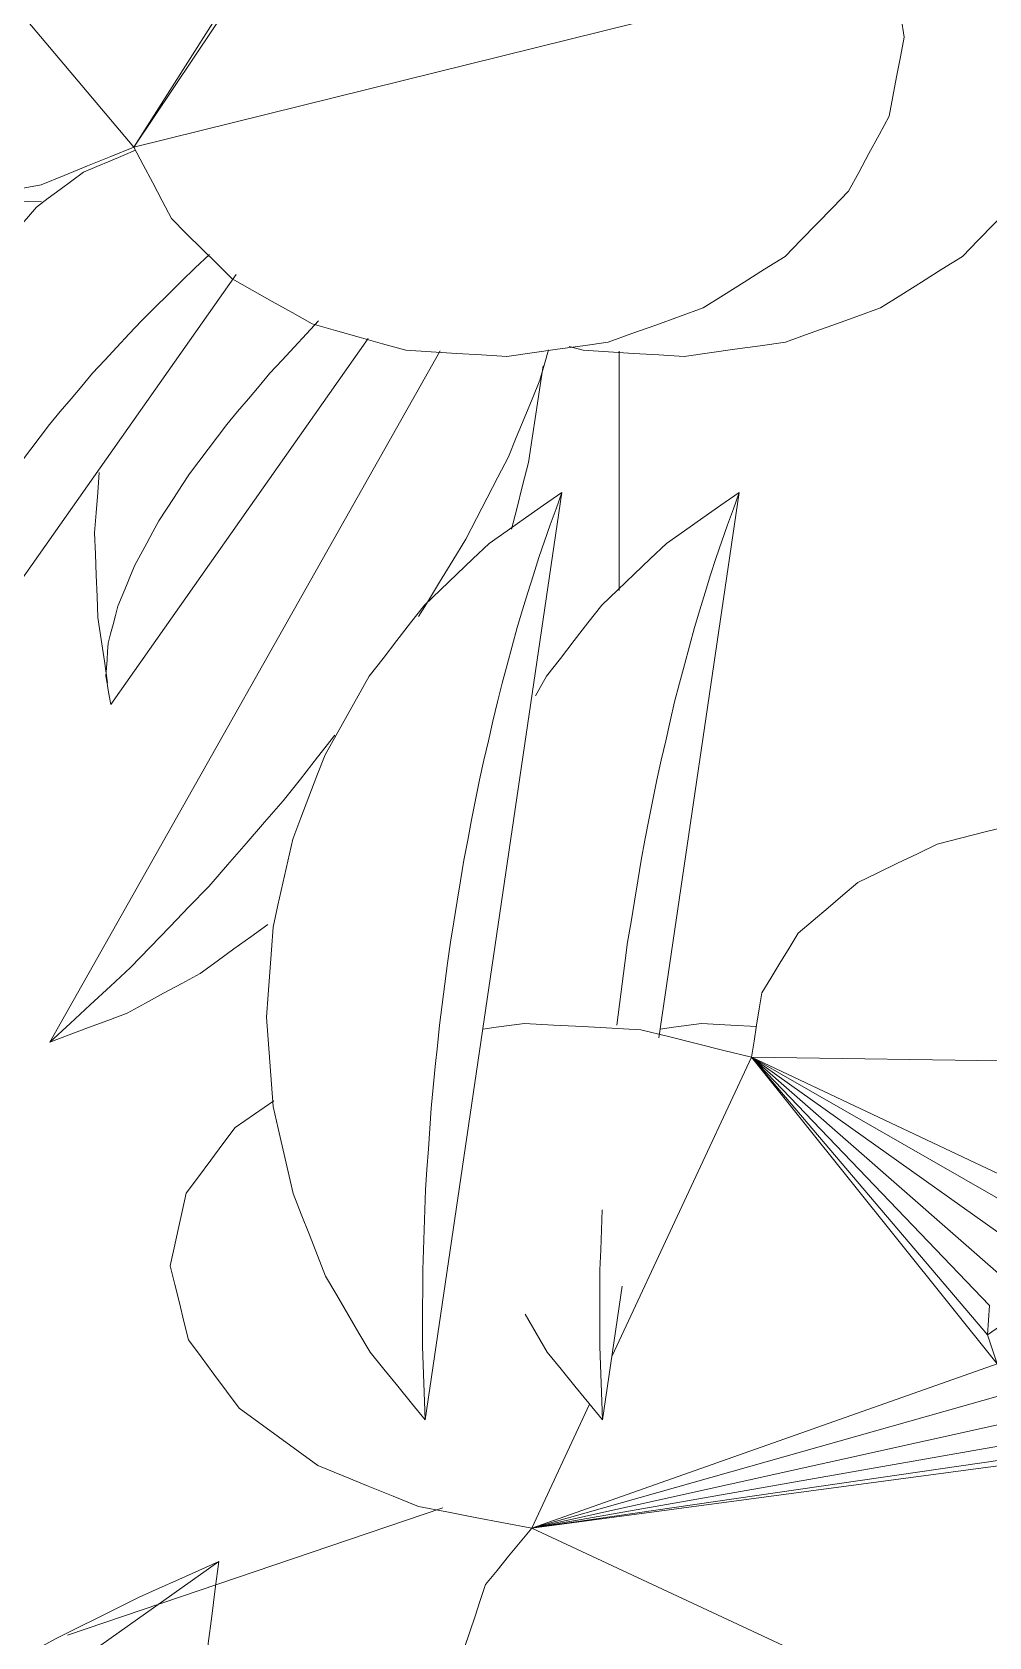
# Model space of a CAD drawing. Header units: metres. Extents: x 10.2 to 20.8, y -0.2 to 6.6.
# Drawn here: x 14.6871 to 14.7326, y 1.784 to 1.8603 of the extents above; entities that cross this region are included whole.
import ezdxf

# ---------------------------------------------------------------- set-up
doc = ezdxf.new("R2010")
doc.units = ezdxf.units.M
for name, color, linetype, lineweight in [('Importações nas famílias', 250, 'Continuous', 5), ('Pilares estruturais', 7, 'Continuous', 5), ('Vegetação', 7, 'Continuous', 5)]:
    doc.layers.add(name, color=color, linetype=linetype, lineweight=lineweight)

# ---------------------------------------------------------------- blocks, each defined once
blk = doc.blocks.new('Planta_pergolado_12200 - plantas pergolado_skp_Component_12-V2729-Corte 3')
at = {"layer": 'Importações nas famílias'}
blk.add_line((14.85772, 0.529997), (14.864207, 0.574067), dxfattribs=at)
at = {"layer": 'Importações nas famílias', "flags": 128}
for points in [[(14.864207, 0.574067), (14.863343, 0.573461), (14.862478, 0.572856), (14.861614, 0.57225), (14.86075, 0.571645)], [(14.863111, 0.570979), (14.863385, 0.571751), (14.863659, 0.572523), (14.863933, 0.573295), (14.864207, 0.574067)], [(14.86075, 0.571645), (14.859981, 0.570912), (14.859213, 0.570179), (14.858444, 0.569446), (14.857676, 0.568713)], [(14.862086, 0.56765), (14.862342, 0.568482), (14.862598, 0.569314), (14.862854, 0.570147), (14.863111, 0.570979)], [(14.857676, 0.568713), (14.857021, 0.56787), (14.856366, 0.567027), (14.855712, 0.566184), (14.855057, 0.565341)], [(14.861143, 0.564117), (14.861379, 0.565), (14.861614, 0.565883), (14.86185, 0.566767), (14.862086, 0.56765)], [(14.855057, 0.565341), (14.854531, 0.564407), (14.854006, 0.563474), (14.85348, 0.56254), (14.852955, 0.561606)], [(14.860294, 0.560419), (14.860506, 0.561343), (14.860719, 0.562268), (14.860931, 0.563192), (14.861143, 0.564117)], [(14.852955, 0.561606), (14.85257, 0.560604), (14.852186, 0.559602), (14.851802, 0.5586), (14.851418, 0.557598)], [(14.859547, 0.556597), (14.859734, 0.557552), (14.85992, 0.558508), (14.860107, 0.559463), (14.860294, 0.560419)], [(14.851418, 0.557598), (14.851184, 0.55655), (14.850951, 0.555503), (14.850717, 0.554456), (14.850483, 0.553409)], [(14.858911, 0.552694), (14.85907, 0.55367), (14.859229, 0.554645), (14.859388, 0.555621), (14.859547, 0.556597)], [(14.850483, 0.553409), (14.850406, 0.552341), (14.850328, 0.551273), (14.85025, 0.550205), (14.850173, 0.549138)], [(14.858392, 0.548753), (14.858522, 0.549738), (14.858651, 0.550723), (14.858781, 0.551709), (14.858911, 0.552694)], [(14.850173, 0.549138), (14.850253, 0.548075), (14.850333, 0.547011), (14.850413, 0.545948), (14.850493, 0.544885)], [(14.857997, 0.544817), (14.858096, 0.545801), (14.858195, 0.546785), (14.858293, 0.547769), (14.858392, 0.548753)], [(14.850493, 0.544885), (14.850729, 0.543851), (14.850965, 0.542818), (14.851201, 0.541784), (14.851437, 0.54075)], [(14.85773, 0.540931), (14.857797, 0.541903), (14.857864, 0.542874), (14.857931, 0.543846), (14.857997, 0.544817)], [(14.851437, 0.54075), (14.851824, 0.53977), (14.85221, 0.53879), (14.852596, 0.537811), (14.852983, 0.536831)], [(14.857595, 0.537138), (14.857629, 0.538087), (14.857663, 0.539035), (14.857696, 0.539983), (14.85773, 0.540931)], [(14.852983, 0.536831), (14.853511, 0.535928), (14.854038, 0.535024), (14.854566, 0.534121), (14.855094, 0.533218)], [(14.857591, 0.53348), (14.857592, 0.534395), (14.857593, 0.535309), (14.857594, 0.536224), (14.857595, 0.537138)], [(14.855094, 0.533218), (14.85575, 0.532413), (14.856407, 0.531608), (14.857063, 0.530802), (14.85772, 0.529997)], [(14.85772, 0.529997), (14.857688, 0.530868), (14.857656, 0.531739), (14.857623, 0.532609), (14.857591, 0.53348)]]:
    blk.add_lwpolyline(points, dxfattribs=at)
blk = doc.blocks.new('Planta_pergolado_12200 - plantas pergolado_skp_Component_12-V2736-Corte 3')
at = {"layer": 'Importações nas famílias'}
for p, q in [((14.752685, 0.61727), (14.753376, 0.6179)), ((14.740256, 0.596526), (14.75464, 0.61696))]:
    blk.add_line(p, q, dxfattribs=at)
at = {"layer": 'Importações nas famílias', "flags": 128}
for points in [[(14.74986, 0.622863), (14.749269, 0.622613), (14.748643, 0.622348), (14.748017, 0.622084), (14.747391, 0.621819)], [(14.747391, 0.621819), (14.746831, 0.621405), (14.746272, 0.620991), (14.745712, 0.620576), (14.745152, 0.620162)], [(14.745152, 0.620162), (14.744672, 0.619607), (14.744192, 0.619053), (14.743711, 0.618499), (14.743231, 0.617944)], [(14.743231, 0.617944), (14.742841, 0.617262), (14.742452, 0.616581), (14.742062, 0.615899), (14.741672, 0.615218)], [(14.750134, 0.614753), (14.750772, 0.615382), (14.75141, 0.616011), (14.752047, 0.616641), (14.752685, 0.61727)], [(14.741672, 0.615218), (14.741382, 0.614425), (14.741092, 0.613632), (14.740802, 0.61284), (14.740512, 0.612047)], [(14.747819, 0.612264), (14.748398, 0.612887), (14.748976, 0.613509), (14.749555, 0.614131), (14.750134, 0.614753)], [(14.740512, 0.612047), (14.740329, 0.611162), (14.740146, 0.610277), (14.739962, 0.609391), (14.739779, 0.608506)], [(14.745767, 0.609833), (14.74628, 0.610441), (14.746793, 0.611049), (14.747306, 0.611657), (14.747819, 0.612264)], [(14.744001, 0.607486), (14.744442, 0.608073), (14.744884, 0.60866), (14.745325, 0.609246), (14.745767, 0.609833)], [(14.739779, 0.608506), (14.739706, 0.607549), (14.739634, 0.606592), (14.739561, 0.605635), (14.739489, 0.604678)], [(14.74254, 0.605249), (14.742905, 0.605808), (14.74327, 0.606367), (14.743636, 0.606927), (14.744001, 0.607486)], [(14.739489, 0.604678), (14.739529, 0.603672), (14.739569, 0.602666), (14.739609, 0.60166), (14.739649, 0.600653)], [(14.741401, 0.603147), (14.741686, 0.603672), (14.74197, 0.604198), (14.742255, 0.604723), (14.74254, 0.605249)], [(14.740596, 0.601202), (14.740797, 0.601688), (14.740998, 0.602174), (14.7412, 0.602661), (14.741401, 0.603147)], [(14.740134, 0.599438), (14.740249, 0.599879), (14.740365, 0.60032), (14.74048, 0.600761), (14.740596, 0.601202)], [(14.739649, 0.600653), (14.739801, 0.599621), (14.739953, 0.598589), (14.740104, 0.597558)], [(14.74002, 0.597874), (14.740049, 0.598265), (14.740077, 0.598656), (14.740105, 0.599047), (14.740134, 0.599438)], [(14.740256, 0.596526), (14.740197, 0.596863), (14.740138, 0.5972), (14.740079, 0.597537), (14.74002, 0.597874)]]:
    blk.add_lwpolyline(points, dxfattribs=at)
blk = doc.blocks.new('Planta_pergolado_12200 - plantas pergolado_skp_Component_17-V3336-Corte 3')
at = {"layer": 'Importações nas famílias'}
for p, q in [((14.672211, 1.878174), (14.691937, 1.854814)), ((14.691937, 1.854814), (14.701014, 1.869116)), ((14.701407, 1.868985), (14.691937, 1.854814)), ((14.691937, 1.854814), (14.727977, 1.863737))]:
    blk.add_line(p, q, dxfattribs=at)
at = {"layer": 'Importações nas famílias', "flags": 128}
for points in [[(14.727977, 1.863737), (14.728116, 1.862811), (14.728254, 1.861884), (14.728393, 1.860958), (14.728532, 1.860031)], [(14.728532, 1.860031), (14.728354, 1.859092), (14.728176, 1.858153), (14.727998, 1.857213), (14.727821, 1.856274)], [(14.727821, 1.856274), (14.727339, 1.855386), (14.726856, 1.854498), (14.726374, 1.85361), (14.725892, 1.852721)], [(14.691937, 1.854814), (14.690835, 1.854365), (14.689732, 1.853915), (14.688629, 1.853466), (14.687527, 1.853016)], [(14.69372, 1.851413), (14.693274, 1.852263), (14.692829, 1.853114), (14.692383, 1.853964), (14.691937, 1.854814)], [(14.687527, 1.853016), (14.686331, 1.852796), (14.685136, 1.852576), (14.68394, 1.852356), (14.682745, 1.852136)], [(14.725892, 1.852721), (14.725139, 1.851945), (14.724385, 1.851168), (14.723631, 1.850392), (14.722878, 1.849615)], [(14.696609, 1.848547), (14.695887, 1.849263), (14.695165, 1.84998), (14.694442, 1.850696), (14.69372, 1.851413)], [(14.722878, 1.849615), (14.721904, 1.849003), (14.72093, 1.848392), (14.719957, 1.84778), (14.718983, 1.847168)], [(14.700408, 1.846412), (14.699459, 1.846946), (14.698509, 1.847479), (14.697559, 1.848013), (14.696609, 1.848547)], [(14.718983, 1.847168), (14.717855, 1.846762), (14.716728, 1.846356), (14.7156, 1.845951), (14.714473, 1.845545)], [(14.704858, 1.845154), (14.703745, 1.845469), (14.702633, 1.845783), (14.701521, 1.846098), (14.700408, 1.846412)], [(14.714473, 1.845545), (14.713268, 1.845373), (14.712064, 1.845202), (14.71086, 1.84503), (14.709655, 1.844858)], [(14.709655, 1.844858), (14.708456, 1.844932), (14.707256, 1.845006), (14.706057, 1.84508), (14.704858, 1.845154)]]:
    blk.add_lwpolyline(points, dxfattribs=at)
blk = doc.blocks.new('Planta_pergolado_12200 - plantas pergolado_skp_Component_16-V3337-Corte 3')
for name, p in [('Planta_pergolado_12200 - plantas pergolado_skp_Component_17-V3336-Corte 3', (0, 0)), ('Planta_pergolado_12200 - plantas pergolado_skp_Component_12-V2736-Corte 3', (-0.057844, 1.2318)), ('Planta_pergolado_12200 - plantas pergolado_skp_Component_12-V2729-Corte 3', (-0.151938, 1.264334))]:
    blk.add_blockref(name, p)
blk = doc.blocks.new('Planta_pergolado_12200 - plantas pergolado_skp_Component_12-V3344-Corte 3')
at = {"layer": 'Importações nas famílias'}
for p, q in [((14.716877, 1.812482), (14.720692, 1.8384)), ((14.711542, 1.829675), (14.711017, 1.828741)), ((14.714205, 1.794331), (14.715141, 1.800691))]:
    blk.add_line(p, q, dxfattribs=at)
at = {"layer": 'Importações nas famílias', "flags": 128}
for points in [[(14.720692, 1.8384), (14.719828, 1.837795), (14.718964, 1.83719), (14.718099, 1.836584), (14.717235, 1.835979)], [(14.719596, 1.835313), (14.71987, 1.836085), (14.720144, 1.836857), (14.720418, 1.837628), (14.720692, 1.8384)], [(14.717235, 1.835979), (14.716467, 1.835246), (14.715698, 1.834513), (14.71493, 1.83378), (14.714161, 1.833047)], [(14.718571, 1.831984), (14.718827, 1.832816), (14.719083, 1.833648), (14.71934, 1.83448), (14.719596, 1.835313)], [(14.714161, 1.833047), (14.713506, 1.832204), (14.712852, 1.831361), (14.712197, 1.830518), (14.711542, 1.829675)], [(14.717628, 1.828451), (14.717864, 1.829334), (14.7181, 1.830217), (14.718335, 1.8311), (14.718571, 1.831984)], [(14.716779, 1.824753), (14.716991, 1.825677), (14.717204, 1.826602), (14.717416, 1.827526), (14.717628, 1.828451)], [(14.716032, 1.820931), (14.716219, 1.821886), (14.716406, 1.822842), (14.716592, 1.823797), (14.716779, 1.824753)], [(14.715396, 1.817028), (14.715555, 1.818003), (14.715714, 1.818979), (14.715873, 1.819955), (14.716032, 1.820931)], [(14.714877, 1.813086), (14.715007, 1.814072), (14.715137, 1.815057), (14.715266, 1.816042), (14.715396, 1.817028)], [(14.71408, 1.801472), (14.714114, 1.80242), (14.714148, 1.803369), (14.714182, 1.804317)], [(14.714076, 1.797814), (14.714077, 1.798728), (14.714078, 1.799643), (14.714079, 1.800558), (14.71408, 1.801472)], [(14.710523, 1.799358), (14.711051, 1.798455), (14.711579, 1.797552)], [(14.711579, 1.797552), (14.712235, 1.796747), (14.712892, 1.795941), (14.713549, 1.795136), (14.714205, 1.794331)], [(14.714205, 1.794331), (14.714173, 1.795202), (14.714141, 1.796072), (14.714109, 1.796943), (14.714076, 1.797814)]]:
    blk.add_lwpolyline(points, dxfattribs=at)
blk = doc.blocks.new('Planta_pergolado_12200 - plantas pergolado_skp_Component_12-V2864-Corte 3')
at = {"layer": 'Importações nas famílias'}
blk.add_line((14.965252, 1.351571), (14.977488, 1.368955), dxfattribs=at)
at = {"layer": 'Importações nas famílias', "flags": 128}
for points in [[(14.972815, 1.36731), (14.973393, 1.367932), (14.973972, 1.368554), (14.974551, 1.369176), (14.975129, 1.369798)], [(14.970763, 1.364879), (14.971276, 1.365487), (14.971789, 1.366094), (14.972302, 1.366702), (14.972815, 1.36731)], [(14.968997, 1.362532), (14.969438, 1.363118), (14.96988, 1.363705), (14.970321, 1.364292), (14.970763, 1.364879)], [(14.964702, 1.362595), (14.96463, 1.361638), (14.964557, 1.360681), (14.964485, 1.359724)], [(14.967536, 1.360294), (14.967901, 1.360854), (14.968266, 1.361413), (14.968632, 1.361972), (14.968997, 1.362532)], [(14.964485, 1.359724), (14.964525, 1.358718), (14.964565, 1.357711), (14.964605, 1.356705), (14.964645, 1.355699)], [(14.966397, 1.358192), (14.966681, 1.358718), (14.966966, 1.359243), (14.967251, 1.359769), (14.967536, 1.360294)], [(14.965592, 1.356248), (14.965793, 1.356734), (14.965994, 1.35722), (14.966195, 1.357706), (14.966397, 1.358192)], [(14.96513, 1.354484), (14.965245, 1.354925), (14.965361, 1.355366), (14.965476, 1.355807), (14.965592, 1.356248)], [(14.964645, 1.355699), (14.964797, 1.354667), (14.964949, 1.353635), (14.9651, 1.352603)], [(14.965016, 1.352919), (14.965044, 1.35331), (14.965073, 1.353701), (14.965101, 1.354093), (14.96513, 1.354484)], [(14.965252, 1.351571), (14.965193, 1.351908), (14.965134, 1.352245), (14.965075, 1.352582), (14.965016, 1.352919)]]:
    blk.add_lwpolyline(points, dxfattribs=at)
blk = doc.blocks.new('Planta_pergolado_12200 - plantas pergolado_skp_Component_17-V3345-Corte 3')
at = {"layer": 'Importações nas famílias'}
for p, q in [((14.687547, 1.85221), (14.68634, 1.852235)), ((14.713281, 1.845154), (14.712623, 1.84534))]:
    blk.add_line(p, q, dxfattribs=at)
at = {"layer": 'Importações nas famílias', "flags": 128}
for points in [[(14.734316, 1.852721), (14.733562, 1.851945), (14.732808, 1.851168), (14.732055, 1.850392), (14.731301, 1.849615)], [(14.731301, 1.849615), (14.730328, 1.849003), (14.729354, 1.848392), (14.72838, 1.84778), (14.727406, 1.847168)], [(14.727406, 1.847168), (14.726279, 1.846762), (14.725151, 1.846356), (14.724024, 1.845951), (14.722896, 1.845545)], [(14.722896, 1.845545), (14.721692, 1.845373), (14.720487, 1.845202), (14.719283, 1.84503), (14.718079, 1.844858)], [(14.718079, 1.844858), (14.716879, 1.844932), (14.71568, 1.845006), (14.714481, 1.84508), (14.713281, 1.845154)]]:
    blk.add_lwpolyline(points, dxfattribs=at)
blk = doc.blocks.new('Planta_pergolado_12200 - plantas pergolado_skp_Component_16-V3346-Corte 3')
for name, p in [('Planta_pergolado_12200 - plantas pergolado_skp_Component_17-V3345-Corte 3', (0, 0)), ('Planta_pergolado_12200 - plantas pergolado_skp_Component_12-V2864-Corte 3', (-0.274416, 0.476755)), ('Planta_pergolado_12200 - plantas pergolado_skp_Component_12-V3344-Corte 3', (0, 0))]:
    blk.add_blockref(name, p)
blk = doc.blocks.new('Planta_pergolado_12200 - plantas pergolado_skp_-V3374-Corte 3')
for name in ['Planta_pergolado_12200 - plantas pergolado_skp_Component_16-V3337-Corte 3', 'Planta_pergolado_12200 - plantas pergolado_skp_Component_16-V3346-Corte 3']:
    blk.add_blockref(name, (0, 0))
blk = doc.blocks.new('Planta_pergolado_12200 - plantas pergolado_skp_-V3437-Corte 3')
blk.add_blockref('Planta_pergolado_12200 - plantas pergolado_skp_-V3374-Corte 3', (0, 0))
blk = doc.blocks.new('Planta_pergolado_12200 - plantas pergolado_skp_Component_17-V3773-Corte 3')
at = {"layer": 'Importações nas famílias'}
for p, q in [((14.714653, 1.797373), (14.721279, 1.811565)), ((14.732596, 1.799765), (14.721279, 1.811565)), ((14.721279, 1.811565), (14.733266, 1.801069)), ((14.721279, 1.811565), (14.734453, 1.802201)), ((14.73249, 1.798377), (14.721279, 1.811565)), ((14.721279, 1.811565), (14.732954, 1.797)), ((14.758513, 1.811042), (14.721279, 1.811565)), ((14.738027, 1.803656), (14.721279, 1.811565)), ((14.736077, 1.803083), (14.721279, 1.811565)), ((14.740367, 1.803867), (14.73249, 1.798377)), ((14.732596, 1.799765), (14.73249, 1.798377)), ((14.73249, 1.798377), (14.732954, 1.797)), ((14.732954, 1.797), (14.710835, 1.789194)), ((14.733957, 1.795728), (14.710835, 1.789194)), ((14.710835, 1.789194), (14.713587, 1.795089)), ((14.73543, 1.794648), (14.710835, 1.789194)), ((14.737273, 1.793832), (14.710835, 1.789194)), ((14.739361, 1.793338), (14.710835, 1.789194)), ((14.741111, 1.793226), (14.710835, 1.789194)), ((14.710835, 1.789194), (14.741613, 1.774844))]:
    blk.add_line(p, q, dxfattribs=at)
at = {"layer": 'Importações nas famílias', "flags": 128}
for points in [[(14.730105, 1.821694), (14.731213, 1.821974), (14.732322, 1.822254), (14.73343, 1.822534), (14.734539, 1.822814)], [(14.726338, 1.819865), (14.727279, 1.820322), (14.728221, 1.82078), (14.729163, 1.821237), (14.730105, 1.821694)], [(14.723495, 1.817453), (14.724205, 1.818056), (14.724916, 1.818659), (14.725627, 1.819262), (14.726338, 1.819865)], [(14.721769, 1.814623), (14.722201, 1.81533), (14.722632, 1.816038), (14.723063, 1.816746), (14.723495, 1.817453)], [(14.721279, 1.811565), (14.721402, 1.81233), (14.721524, 1.813094), (14.721647, 1.813858), (14.721769, 1.814623)], [(14.708516, 1.812904), (14.709149, 1.81299), (14.710488, 1.813172)], [(14.710488, 1.813172), (14.711874, 1.813097), (14.713259, 1.813021), (14.714644, 1.812946), (14.716029, 1.81287)], [(14.716029, 1.81287), (14.717342, 1.812544), (14.718654, 1.812218), (14.719967, 1.811892), (14.721279, 1.811565)], [(14.69674, 1.808234), (14.697659, 1.808863), (14.698577, 1.809492)], [(14.694425, 1.80511), (14.695004, 1.805891), (14.695583, 1.806672), (14.696162, 1.807453), (14.69674, 1.808234)], [(14.693665, 1.801647), (14.693855, 1.802512), (14.694045, 1.803378), (14.694235, 1.804244), (14.694425, 1.80511)], [(14.694526, 1.798139), (14.69431, 1.799016), (14.694095, 1.799893), (14.69388, 1.80077), (14.693665, 1.801647)], [(14.696933, 1.794886), (14.696331, 1.795699), (14.695729, 1.796512), (14.695127, 1.797326), (14.694526, 1.798139)], [(14.700682, 1.792167), (14.699745, 1.792847), (14.698807, 1.793527), (14.69787, 1.794207), (14.696933, 1.794886)], [(14.705452, 1.790214), (14.704259, 1.790703), (14.703067, 1.791191), (14.701874, 1.791679), (14.700682, 1.792167)], [(14.710835, 1.789194), (14.709489, 1.789449), (14.708143, 1.789704), (14.706797, 1.789959), (14.705452, 1.790214)], [(14.708644, 1.786509), (14.709191, 1.78718), (14.709739, 1.787852), (14.710287, 1.788523), (14.710835, 1.789194)], [(14.707651, 1.783518), (14.707899, 1.784266), (14.708147, 1.785013), (14.708395, 1.785761), (14.708644, 1.786509)]]:
    blk.add_lwpolyline(points, dxfattribs=at)
blk = doc.blocks.new('Planta_pergolado_12200 - plantas pergolado_skp_Component_16-V3774-Corte 3')
blk.add_blockref('Planta_pergolado_12200 - plantas pergolado_skp_Component_17-V3773-Corte 3', (0, 0))
blk = doc.blocks.new('Planta_pergolado_12200 - plantas pergolado_skp_Component_17-V3810-Corte 3')
at = {"layer": 'Importações nas famílias'}
for p, q in [((14.75609, 1.821721), (14.757145, 1.821432)), ((14.759701, 1.811144), (14.758483, 1.811161)), ((14.78431, 1.808744), (14.785263, 1.808323)), ((14.741141, 1.7977), (14.741377, 1.797)), ((14.77796, 1.791136), (14.779504, 1.788347)), ((14.77483, 1.789629), (14.779504, 1.788347)), ((14.775234, 1.789793), (14.779504, 1.788347)), ((14.775458, 1.789884), (14.779504, 1.788347)), ((14.779504, 1.788347), (14.773931, 1.789263)), ((14.779504, 1.788347), (14.774129, 1.789343)), ((14.774443, 1.789471), (14.779504, 1.788347)), ((14.773262, 1.785487), (14.779504, 1.788347)), ((14.762409, 1.769936), (14.761234, 1.770172))]:
    blk.add_line(p, q, dxfattribs=at)
at = {"layer": 'Importações nas famílias', "flags": 128}
for points in [[(14.742962, 1.822814), (14.744162, 1.822898), (14.745362, 1.822982), (14.746562, 1.823066)], [(14.757145, 1.821432), (14.758131, 1.820948), (14.759117, 1.820464), (14.760103, 1.819979), (14.761089, 1.819495)], [(14.761089, 1.819495), (14.761858, 1.818871), (14.762626, 1.818248), (14.763395, 1.817624), (14.764164, 1.817)], [(14.764164, 1.817), (14.764662, 1.816279), (14.765161, 1.815559), (14.765659, 1.814838), (14.766158, 1.814117)], [(14.766158, 1.814117), (14.766353, 1.813348), (14.766547, 1.812579), (14.766742, 1.811811), (14.766895, 1.811205)], [(14.716939, 1.812904), (14.717573, 1.81299), (14.718912, 1.813172)], [(14.718912, 1.813172), (14.720297, 1.813097), (14.721514, 1.81303)], [(14.776545, 1.811228), (14.777703, 1.810953), (14.77886, 1.810679), (14.780018, 1.810405), (14.781175, 1.810131)], [(14.781175, 1.810131), (14.782197, 1.809679), (14.783219, 1.809227), (14.784241, 1.808775)], [(14.785263, 1.808323), (14.78608, 1.807724), (14.786896, 1.807125)], [(14.791782, 1.800052), (14.791723, 1.799284), (14.791664, 1.798514), (14.791605, 1.797745), (14.791546, 1.796976)], [(14.791546, 1.796976), (14.791175, 1.796252), (14.790804, 1.795529), (14.790433, 1.794806), (14.790061, 1.794083)], [(14.790061, 1.794083), (14.789403, 1.793456), (14.788745, 1.792828), (14.788087, 1.792201), (14.787429, 1.791573)], [(14.787429, 1.791573), (14.786528, 1.791084), (14.785628, 1.790595), (14.784728, 1.790106), (14.783828, 1.789617)], [(14.783828, 1.789617), (14.782747, 1.789299), (14.781666, 1.788982), (14.780585, 1.788665), (14.779504, 1.788347)], [(14.779504, 1.788347), (14.780116, 1.78766), (14.780727, 1.786972), (14.781339, 1.786284), (14.781951, 1.785597)], [(14.781951, 1.785597), (14.78227, 1.784841), (14.782589, 1.784085), (14.782908, 1.78333), (14.783227, 1.782574)], [(14.783227, 1.782574), (14.783232, 1.781801), (14.783236, 1.781029), (14.783241, 1.780257), (14.783245, 1.779484)], [(14.783245, 1.779484), (14.782935, 1.778748), (14.782625, 1.778011), (14.782315, 1.777275), (14.782005, 1.776538)], [(14.782005, 1.776538), (14.781401, 1.775888), (14.780797, 1.775238), (14.780193, 1.774588), (14.77959, 1.773937)], [(14.77959, 1.773937), (14.778733, 1.773418), (14.777877, 1.772898), (14.777021, 1.772378), (14.776164, 1.771858)], [(14.74578, 1.772259), (14.744763, 1.771869), (14.743746, 1.77148), (14.742729, 1.771091)], [(14.776164, 1.771858), (14.775114, 1.771504), (14.774064, 1.77115), (14.773013, 1.770796), (14.771963, 1.770443)], [(14.742729, 1.771091), (14.741575, 1.770888), (14.74042, 1.770684), (14.739401, 1.770505)], [(14.767271, 1.769787), (14.766056, 1.769824), (14.76484, 1.769862), (14.763625, 1.769899), (14.762409, 1.769936)], [(14.771963, 1.770443), (14.77079, 1.770279), (14.769617, 1.770115), (14.768444, 1.769951), (14.767271, 1.769787)]]:
    blk.add_lwpolyline(points, dxfattribs=at)
blk = doc.blocks.new('Planta_pergolado_12200 - plantas pergolado_skp_Component_16-V3811-Corte 3')
blk.add_blockref('Planta_pergolado_12200 - plantas pergolado_skp_Component_17-V3810-Corte 3', (0, 0))
blk = doc.blocks.new('Planta_pergolado_12200 - plantas pergolado_skp_Component_12-V3828-Corte 3')
at = {"layer": 'Importações nas famílias'}
for p, q in [((14.695968, 1.787601), (14.671278, 1.770119)), ((14.661132, 1.765516), (14.660196, 1.764736)), ((14.658068, 1.760765), (14.653802, 1.757743)), ((14.676325, 1.75795), (14.677478, 1.758646))]:
    blk.add_line(p, q, dxfattribs=at)
at = {"layer": 'Importações nas famílias', "flags": 128}
for points in [[(14.695968, 1.787601), (14.695022, 1.787178), (14.694076, 1.786756), (14.693129, 1.786333), (14.692183, 1.78591)], [(14.695306, 1.782423), (14.695471, 1.783718), (14.695637, 1.785012), (14.695803, 1.786307), (14.695968, 1.787601)], [(14.692183, 1.78591), (14.691199, 1.78542), (14.690215, 1.784929), (14.689231, 1.784438), (14.688246, 1.783947)], [(14.688246, 1.783947), (14.687235, 1.783394), (14.686224, 1.782841), (14.685213, 1.782288), (14.684201, 1.781734)], [(14.693843, 1.777374), (14.694209, 1.778636), (14.694574, 1.779899), (14.69494, 1.781161), (14.695306, 1.782423)], [(14.684201, 1.781734), (14.683174, 1.781125), (14.682147, 1.780515), (14.68112, 1.779905), (14.680093, 1.779295)], [(14.680093, 1.779295), (14.679062, 1.778636), (14.67803, 1.777977), (14.676999, 1.777318), (14.675967, 1.776658)], [(14.675967, 1.776658), (14.674943, 1.775957), (14.673918, 1.775255), (14.672894, 1.774553), (14.671869, 1.773852)], [(14.691614, 1.772572), (14.692171, 1.773772), (14.692729, 1.774973), (14.693286, 1.776173), (14.693843, 1.777374)], [(14.671869, 1.773852), (14.670863, 1.773116), (14.669857, 1.772379), (14.668851, 1.771643), (14.667845, 1.770907)], [(14.688672, 1.76813), (14.689407, 1.769241), (14.690143, 1.770351), (14.690879, 1.771462), (14.691614, 1.772572)], [(14.667845, 1.770907), (14.666869, 1.770145), (14.665892, 1.769382)], [(14.686283, 1.765482), (14.686878, 1.766141), (14.687775, 1.767136), (14.688672, 1.76813)], [(14.660196, 1.764736), (14.659311, 1.763946), (14.658425, 1.763157), (14.65754, 1.762367), (14.656655, 1.761578)], [(14.656655, 1.761578), (14.655831, 1.760788), (14.655006, 1.759998), (14.654182, 1.759208), (14.653358, 1.758418)], [(14.671359, 1.755871), (14.6726, 1.756391), (14.673842, 1.75691), (14.675083, 1.75743), (14.676325, 1.75795)]]:
    blk.add_lwpolyline(points, dxfattribs=at)
blk = doc.blocks.new('Planta_pergolado_12200 - plantas pergolado_skp_Component_16-V3830-Corte 3')
blk.add_blockref('Planta_pergolado_12200 - plantas pergolado_skp_Component_12-V3828-Corte 3', (0, 0))
blk = doc.blocks.new('Planta_pergolado_12200 - plantas pergolado_skp_Component_12-V3857-Corte 3')
at = {"layer": 'Importações nas famílias'}
blk.add_line((14.687948, 1.812276), (14.706492, 1.845135), dxfattribs=at)
at = {"layer": 'Importações nas famílias', "flags": 128}
for points in [[(14.711642, 1.845185), (14.711463, 1.844561), (14.711228, 1.843741)], [(14.711228, 1.843741), (14.710853, 1.842831), (14.710478, 1.841921), (14.710103, 1.841011), (14.709729, 1.840101)], [(14.710684, 1.839825), (14.710858, 1.840975), (14.711032, 1.842125), (14.711206, 1.843275), (14.71138, 1.844424)], [(14.709729, 1.840101), (14.709223, 1.839122), (14.708718, 1.838144), (14.708212, 1.837166), (14.707707, 1.836187)], [(14.70988, 1.836649), (14.710126, 1.837622), (14.710405, 1.838724), (14.710684, 1.839825)], [(14.707707, 1.836187), (14.707082, 1.835164), (14.706458, 1.83414), (14.705833, 1.833116), (14.70546, 1.832503)], [(14.701479, 1.82687), (14.700663, 1.825827), (14.699848, 1.824785), (14.699032, 1.823743)], [(14.699032, 1.823743), (14.698148, 1.822729), (14.697265, 1.821714), (14.696381, 1.8207), (14.695497, 1.819685)], [(14.695497, 1.819685), (14.694566, 1.818722), (14.693635, 1.817759), (14.692704, 1.816796), (14.691773, 1.815833)], [(14.69508, 1.815541), (14.695885, 1.816125), (14.696689, 1.816709), (14.697494, 1.817293), (14.698298, 1.817877)], [(14.691773, 1.815833), (14.690817, 1.814943), (14.689861, 1.814054), (14.688904, 1.813165), (14.687948, 1.812276)], [(14.691618, 1.813667), (14.692483, 1.814136), (14.693349, 1.814604), (14.694215, 1.815073), (14.69508, 1.815541)], [(14.687948, 1.812276), (14.688865, 1.812624), (14.689783, 1.812971), (14.6907, 1.813319), (14.691618, 1.813667)]]:
    blk.add_lwpolyline(points, dxfattribs=at)
blk = doc.blocks.new('Planta_pergolado_12200 - plantas pergolado_skp_Component_16-V3861-Corte 3')
blk.add_blockref('Planta_pergolado_12200 - plantas pergolado_skp_Component_12-V3857-Corte 3', (0, 0))
blk = doc.blocks.new('Planta_pergolado_12200 - plantas pergolado_skp_-V3863-Corte 3')
for name in ['Planta_pergolado_12200 - plantas pergolado_skp_Component_16-V3861-Corte 3', 'Planta_pergolado_12200 - plantas pergolado_skp_Component_16-V3830-Corte 3']:
    blk.add_blockref(name, (0, 0))
blk = doc.blocks.new('Planta_pergolado_12200 - plantas pergolado_skp_-V3864-Corte 3')
at = {"layer": 'Importações nas famílias'}
blk.add_line((14.688786, 1.784099), (14.706616, 1.790151), dxfattribs=at)
for name in ['Planta_pergolado_12200 - plantas pergolado_skp_-V3863-Corte 3', 'Planta_pergolado_12200 - plantas pergolado_skp_Component_16-V3774-Corte 3', 'Planta_pergolado_12200 - plantas pergolado_skp_Component_16-V3811-Corte 3']:
    blk.add_blockref(name, (0, 0))
blk = doc.blocks.new('Planta_pergolado_12200 - plantas pergolado_skp_-V3936-Corte 3')
blk.add_blockref('Planta_pergolado_12200 - plantas pergolado_skp_-V3864-Corte 3', (0, 0))
blk = doc.blocks.new('Planta_pergolado_12200 - Planta_pergolado_12200-V5114-Corte 3')
for name in ['Planta_pergolado_12200 - plantas pergolado_skp_-V3936-Corte 3', 'Planta_pergolado_12200 - plantas pergolado_skp_-V3437-Corte 3']:
    blk.add_blockref(name, (0, 0))

msp = doc.modelspace()

# ---------------------------------------------------------------- linework, layer by layer
at = {"layer": 'Pilares estruturais', "color": 250}
msp.add_line((14.715, 1.83374), (14.715, 1.84512), dxfattribs=at)

# ---------------------------------------------------------------- block references
at = {"layer": 'Vegetação', "color": 250}
msp.add_blockref('Planta_pergolado_12200 - Planta_pergolado_12200-V5114-Corte 3', (0, 0), dxfattribs=at)

doc.saveas('drawing.dxf')
